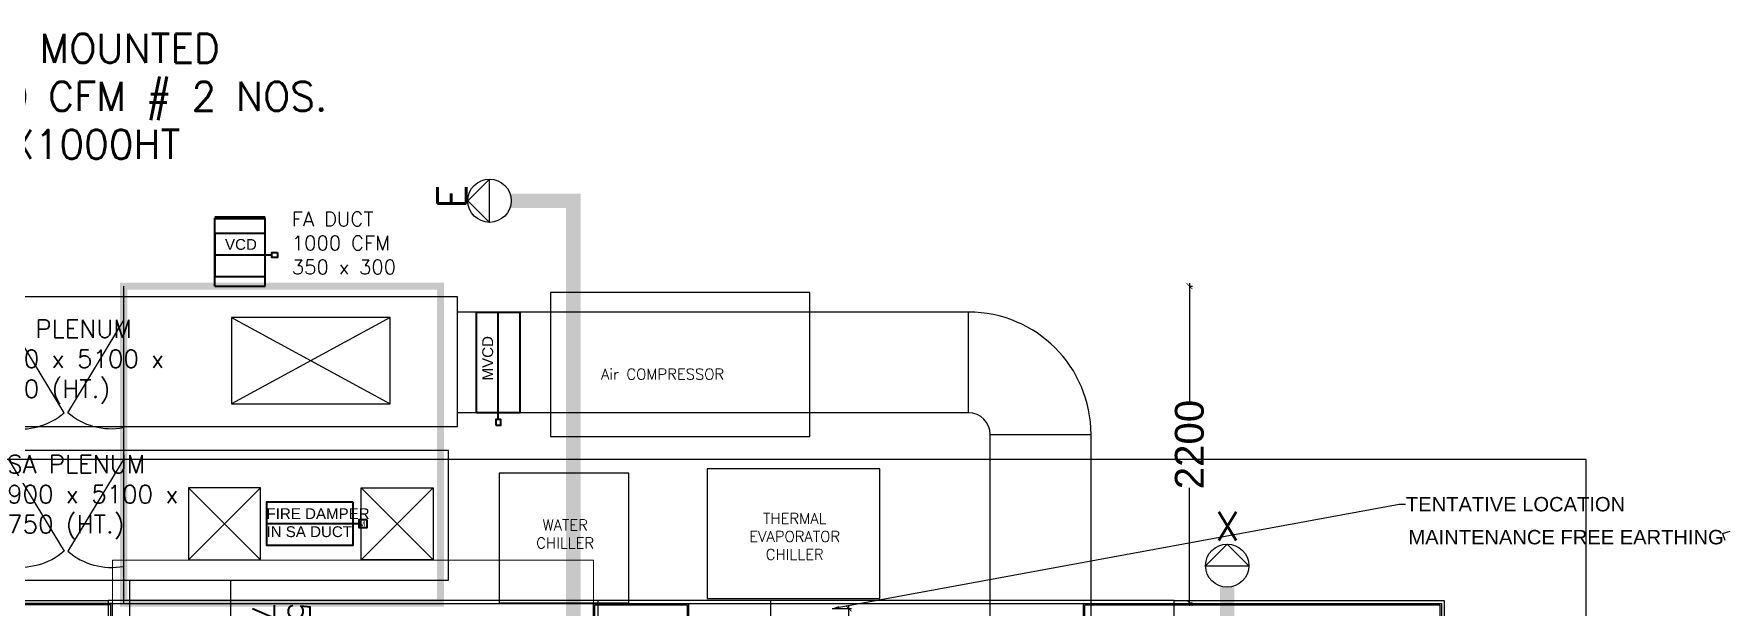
# Model space of a CAD drawing. Header units: millimetres. Extents: x -661525 to 498941, y 282148 to 1359693.
# Drawn here: x -232954 to -221181, y 676826 to 680807 of the extents above; entities that cross this region are included whole.
import ezdxf
from ezdxf import colors
from ezdxf.entities.mleader import LeaderData, LeaderLine
from ezdxf.math import Vec2, Vec3

# ---------------------------------------------------------------- set-up
doc = ezdxf.new("R2010")
doc.units = ezdxf.units.MM
doc.header["$LTSCALE"] = 2.5
doc.header["$PDMODE"] = 35
doc.header["$PDSIZE"] = 15
doc.linetypes.add('CENTER', pattern=[2, 1.25, -0.25, 0.25, -0.25])
doc.layers.get('0').update_dxf_attribs({"linetype": 'CONTINUOUS'})
doc.layers.get('DEFPOINTS').update_dxf_attribs({"linetype": 'CONTINUOUS'})
for name, color, linetype in [('A-ANNO-DIMS-100', 11, 'CONTINUOUS'), ('A-ANNO-GRID', 5, 'CENTER'), ('A-ELEV', 8, 'CONTINUOUS'), ('A-WALL-PLAS', 8, 'CONTINUOUS'), ('SECTION LINE', 1, 'CONTINUOUS'), ('v-ex. duct', 30, 'CONTINUOUS'), ('v-ra duct', 3, 'CONTINUOUS'), ('v-SA DUCT', 4, 'CONTINUOUS'), ('vemcpl-ahu', 6, 'CONTINUOUS')]:
    doc.layers.add(name, color=color, linetype=linetype)
for name, color, linetype, lineweight in [('DOOR', 251, 'CONTINUOUS', 20), ('V-ac fa duct', 51, 'CONTINUOUS', 35), ('v-ac fd', 1, 'CONTINUOUS', 35), ('vac vcd', 5, 'CONTINUOUS', 35), ('VEMCPL-EARTHING', 4, 'CONTINUOUS', 9)]:
    doc.layers.add(name, color=color, linetype=linetype, lineweight=lineweight)
doc.styles.add('ARIAL', font='arial.ttf')
doc.styles.add('COMPLEX', font='complex.shx', dxfattribs={"width": 0.8})
doc.styles.add('ROMAND', font='ROMAND')
doc.styles.add('ROMANS', font='romans.shx', dxfattribs={"height": 125})
doc.styles.get("Standard").update_dxf_attribs({"font": 'txt.shx', "height": 1})
doc.linetypes.add('ZIGZAG', pattern='A,0.0001,-0.2,[131,ltypeshp.shx,S=0.2,R=0,X=-0.2,Y=0],-0.4,[131,ltypeshp.shx,S=0.2,R=180,X=0.2,Y=0],-0.2', length=0.8001)
doc.dimstyles.new('TICK100', dxfattribs={"dimtxt": 250, "dimasz": 200, "dimexe": 150, "dimexo": 10, "dimgap": 50, "dimtad": 0, "dimdec": 0, "dimrnd": 5, "dimzin": 1, "dimdsep": 46, "dimtxsty": 'COMPLEX', "dimblk1": 'ARCHTICK', "dimblk2": 'ARCHTICK', "dimsah": 1, "dimcen": 0.09375, "dimdle": 150, "dimclrd": 11, "dimclre": 11, "dimclrt": 7, "dimadec": 0, "dimazin": 0, "dimtfac": 1, "dimtdec": 0, "dimtofl": 0, "dimtmove": 0, "dimatfit": 3, "dimldrblk": 'OPEN90', "dimfxl": 1, "dimtolj": 1, "dimtzin": 1, "dimarcsym": 0})

# ---------------------------------------------------------------- blocks, each defined once
blk = doc.blocks.new('_ARCHTICK')
at = {"color": 0, "linetype": 'ByBlock', "const_width": 0.15}
blk.add_lwpolyline([(-0.5, -0.5), (0.5, 0.5)], dxfattribs=at)
blk = doc.blocks.new('*D368')
at = {"layer": 'DEFPOINTS', "color": 0, "transparency": 16777216}
for p in [(-227414, 676816), (-227414, 676366), (-227299, 676366)]:
    blk.add_point(p, dxfattribs=at)
at = {"layer": 'VEMCPL-EARTHING', "color": 8, "lineweight": -2, "transparency": 16777216}
for p, q in [((-227414, 676816), (-227279, 676816)), ((-227299, 676836), (-227299, 676647)), ((-227299, 676346), (-227299, 676535)), ((-227414, 676366), (-227279, 676366))]:
    blk.add_line(p, q, dxfattribs=at)
at = {"layer": 'VEMCPL-EARTHING', "color": 8, "lineweight": -2, "transparency": 16777216, "xscale": 40, "yscale": 40, "zscale": 40}
for p, rotation in [((-227299, 676816), 90), ((-227299, 676366), 270)]:
    blk.add_blockref('_ARCHTICK', p, dxfattribs=dict(at, rotation=rotation))
at = {"layer": 'VEMCPL-EARTHING', "color": 1, "transparency": 16777216, "insert": (-227299, 676591), "char_height": 50, "attachment_point": 5, "rotation": 90, "style": 'ARIAL'}
blk.add_mtext('\\A1;450', dxfattribs=at)
blk = doc.blocks.new('key')
at = {"color": 252}
blk.add_line((3407541, 686394), (3400141, 686394), dxfattribs=at)
for points in [[(3400016, 686269), (3399666, 686269), (3399666, 685894), (3399541, 685894), (3399541, 686394), (3400141, 686394), (3400141, 685894), (3400016, 685894)], [(3407666, 685894), (3407541, 685894), (3407541, 686394), (3409416, 686394), (3409416, 685294), (3408916, 685294), (3408916, 685419), (3409291, 685419), (3409291, 686269), (3407666, 686269)]]:
    blk.add_lwpolyline(points, close=True, dxfattribs=at)
blk.add_lwpolyline([(3404741, 685594), (3404741, 686394), (3403541, 686394), (3403541, 685894), (3403666, 685894), (3403666, 686269), (3404616, 686269), (3404616, 685594), (3404741, 685594)], dxfattribs=at)
blk = doc.blocks.new('*D662')
at = {"layer": 'DEFPOINTS', "color": 0}
for p in [(-230132, 679055), (-230132, 676855), (-224933, 676855)]:
    blk.add_point(p, dxfattribs=at)
at = {"layer": 'V-ac fa duct', "color": 8, "lineweight": -2, "transparency": 16777216}
for p, q in [((-224934, 679055), (-224913, 679055)), ((-224933, 679075), (-224933, 678255)), ((-224933, 676835), (-224933, 677655)), ((-224934, 676855), (-224913, 676855))]:
    blk.add_line(p, q, dxfattribs=at)
at = {"layer": 'V-ac fa duct', "color": 8, "lineweight": -2, "transparency": 16777216, "xscale": 40, "yscale": 40, "zscale": 40}
for p, rotation in [((-224933, 679055), 90), ((-224933, 676855), 270)]:
    blk.add_blockref('_ARCHTICK', p, dxfattribs=dict(at, rotation=rotation))
at = {"layer": 'V-ac fa duct', "color": 1, "transparency": 16777216, "insert": (-224933, 677955), "char_height": 50, "attachment_point": 5, "rotation": 90, "style": 'ARIAL'}
blk.add_mtext('\\A1;{\\H4x;2200}', dxfattribs=at)

msp = doc.modelspace()

# ---------------------------------------------------------------- linework, layer by layer
at = {"layer": 'A-ANNO-DIMS-100'}
msp.add_lwpolyline([(-231973.4, 663039.9), (-230639.7, 663039.9), (-222180.3, 663039.9), (-222180.3, 677852.2), (-233539.7, 677852.2), (-233539.7, 676852.2), (-223184.7, 676852.2), (-223184.7, 664985.6), (-232569.7, 662907.9)], dxfattribs=at)
at = {"layer": 'A-ELEV'}
msp.add_line((-248409.7, 676852.2), (-225069.7, 676852.2), dxfattribs=at)
at = {"layer": 'A-WALL-PLAS'}
for points in [[(-232419.7, 676176.2), (-232409.7, 676176.2), (-232409.7, 676852.2), (-233669.7, 676852.2), (-233669.7, 676176.2), (-233659.7, 676176.2)], [(-232429.7, 676166.2), (-232429.7, 676176.2), (-232419.7, 676176.2), (-232419.7, 676842.2), (-233659.7, 676842.2), (-233659.7, 676176.2), (-233649.7, 676176.2), (-233649.7, 676166.2)], [(-229059.7, 676176.2), (-229069.7, 676176.2), (-229069.7, 676852.2), (-228409.7, 676852.2), (-228409.7, 676094.2), (-228419.7, 676094.2)], [(-229049.7, 676166.2), (-229049.7, 676176.2), (-229059.7, 676176.2), (-229059.7, 676842.2), (-228419.7, 676842.2), (-228419.7, 676094.2), (-228429.7, 676094.2), (-228429.7, 676084.2)], [(-225659.7, 676082.2), (-225669.7, 676082.2), (-225669.7, 676852.2), (-223184.7, 676852.2), (-223184.7, 675742.2), (-223560.7, 675742.2), (-223560.7, 675752.2)], [(-225649.7, 676072.2), (-225649.7, 676082.2), (-225659.7, 676082.2), (-225659.7, 676842.2), (-223194.7, 676842.2), (-223194.7, 675752.2), (-223560.7, 675752.2), (-223560.7, 675762.2), (-223570.7, 675762.2)]]:
    msp.add_lwpolyline(points, dxfattribs=at)
at = {"layer": 'DOOR'}
for p, q in [((-232409.7, 676852.2), (-232409.7, 677152.2)), ((-232409.7, 677152.2), (-229069.7, 677152.2)), ((-229069.7, 677152.2), (-229069.7, 676852.2))]:
    msp.add_line(p, q, dxfattribs=at)
at = {"layer": 'SECTION LINE'}
for p, q in [((-229791.8, 679798.3), (-229941.9, 679648.1)), ((-229791.8, 679498), (-229791.8, 679798.3)), ((-229941.9, 679648.1), (-229791.8, 679498)), ((-224821.1, 677113.7), (-224671, 677263.8)), ((-224671, 677263.8), (-224520.8, 677113.7)), ((-224821.1, 677113.7), (-224520.8, 677113.7))]:
    msp.add_line(p, q, dxfattribs=at)
at = {"layer": 'SECTION LINE', "const_width": 100}
for points in [[(-229641.6, 679648.1), (-229210, 679648.1), (-229210, 665654.7), (-229641.6, 665654.7)], [(-237744.4, 676963.6), (-237744.4, 676532), (-224671, 676532), (-224671, 676963.6)]]:
    msp.add_lwpolyline(points, dxfattribs=at)
at = {"layer": 'SECTION LINE'}
for centre in [(-229791.8, 679648.1), (-224671, 677113.7)]:
    msp.add_circle(centre, 150.1, dxfattribs=at)
at = {"layer": 'V-ac fa duct'}
for p, q in [((-231698.4, 679055.2), (-231698.4, 679528.7)), ((-231348.4, 679055.2), (-231348.4, 679528.7)), ((-231698.4, 679055.2), (-231348.4, 679055.2))]:
    msp.add_line(p, q, dxfattribs=at)
at = {"layer": 'V-ac fa duct', "const_width": 25}
msp.add_lwpolyline([(-231348.4, 679528.7), (-231698.4, 679528.7)], dxfattribs=at)
at = {"layer": 'v-ac fd', "linetype": 'ZIGZAG', "ltscale": 5}
msp.add_line((-230699.2, 677405.2), (-231338.8, 677405.2), dxfattribs=at)
at = {"layer": 'v-ac fd', "ltscale": 25}
msp.add_lwpolyline([(-230738.7, 677555.2), (-231338.8, 677555.2), (-231338.8, 677255.2), (-230738.7, 677255.2)], close=True, dxfattribs=at)
at = {"layer": 'v-ac fd'}
msp.add_lwpolyline([(-230640.1, 677431.8), (-230699.2, 677431.8), (-230699.2, 677378.6), (-230640.1, 677378.6)], close=True, dxfattribs=at)
at = {"layer": 'v-ex. duct', "color": 5}
for q in [(-221180.6, 677353.7), (-221217.7, 677289.9)]:
    msp.add_line((-221234.2, 677337.2), q, dxfattribs=at)
at = {"layer": 'v-ra duct'}
for p, q in [((-226466.1, 678875), (-230013, 678875)), ((-226466.1, 678175), (-226466.1, 678875)), ((-230481.9, 678838.3), (-231581.6, 678238.3)), ((-231581.6, 678838.3), (-230481.9, 678238.3)), ((-226466.1, 678175), (-230013, 678175)), ((-226316.1, 672290.9), (-226316.1, 678025)), ((-226316.1, 678025), (-225616.1, 678025)), ((-225616.1, 674663.3), (-225616.1, 678025))]:
    msp.add_line(p, q, dxfattribs=at)
for points in [[(-230013, 678080.1), (-230013, 678979.9), (-235177.1, 678979.9), (-235177.1, 678080.1)], [(-231581.6, 678838.3), (-231581.6, 678238.3), (-230481.9, 678238.3), (-230481.9, 678838.3)]]:
    msp.add_lwpolyline(points, close=True, dxfattribs=at)
for radius in [850, 150]:
    msp.add_arc((-226466.1, 678025), radius, 0, 90, dxfattribs=at)
at = {"layer": 'v-SA DUCT'}
for p, q in [((-232289.7, 677014.2), (-232289.7, 671999.2)), ((-231589.7, 677014.2), (-231589.7, 675846.2))]:
    msp.add_line(p, q, dxfattribs=at)
msp.add_lwpolyline([(-230077, 677014.2), (-230077, 677914), (-236436, 677914), (-236436, 677014.2)], close=True, dxfattribs=at)
at = {"layer": 'vac vcd', "ltscale": 25}
for points in [[(-231348.4, 679421.2), (-231698.4, 679421.2), (-231698.4, 679121.2), (-231348.4, 679121.2)], [(-231262.6, 679288), (-231262.6, 679253.3), (-231303.1, 679253.3), (-231303.1, 679288)], [(-229881, 678175), (-229881, 678875), (-229581, 678875), (-229581, 678175)], [(-229747.8, 678090.6), (-229713.1, 678090.6), (-229713.1, 678129.6), (-229747.8, 678129.6)]]:
    msp.add_lwpolyline(points, close=True, dxfattribs=at)
at = {"layer": 'vac vcd', "linetype": 'ZIGZAG', "ltscale": 5}
for points in [[(-231303.1, 679271.2), (-231353.6, 679271.2), (-231698.4, 679271.2)], [(-229731, 678129.6), (-229731, 678180.2), (-229731, 678875)]]:
    msp.add_lwpolyline(points, dxfattribs=at)
at = {"layer": 'vemcpl-ahu'}
for p, q in [((-232331.7, 679055.2), (-232331.7, 676855.2)), ((-231380.3, 677155.2), (-231880.3, 677655.2)), ((-231380.3, 677655.2), (-231880.3, 677155.2)), ((-230683.2, 677155.2), (-230183.2, 677655.2)), ((-230683.2, 677655.2), (-230183.2, 677155.2))]:
    msp.add_line(p, q, dxfattribs=at)
at = {"layer": 'vemcpl-ahu', "const_width": 50}
msp.add_lwpolyline([(-232331.7, 676855.2), (-230131.7, 676855.2), (-230131.7, 679055.2), (-232331.7, 679055.2)], close=True, dxfattribs=at)
at = {"layer": 'vemcpl-ahu'}
for points in [[(-229367.4, 678009.8), (-227567.4, 678009.8), (-227567.4, 679009.8), (-229367.4, 679009.8)], [(-229725.2, 676855.2), (-228825.2, 676855.2), (-228825.2, 677755.2), (-229725.2, 677755.2)], [(-227081.7, 676885.8), (-227081.7, 677785.8), (-228281.7, 677785.8), (-228281.7, 676885.8)], [(-231880.3, 677155.2), (-231380.3, 677155.2), (-231380.3, 677655.2), (-231880.3, 677655.2)], [(-230183.2, 677155.2), (-230683.2, 677155.2), (-230683.2, 677655.2), (-230183.2, 677655.2)]]:
    msp.add_lwpolyline(points, close=True, dxfattribs=at)
for points in [[(-233131.7, 678070.1, 0.2248365), (-232744.1, 678174.7), (-233131.7, 678813.1)], [(-232331.7, 678070.1, -0.2248365), (-232719.4, 678174.7), (-232331.7, 678813.1)], [(-233131.7, 677852.2), (-232744.1, 677213.7, -0.2248365), (-233131.7, 677109.1)], [(-232331.7, 677852.2), (-232719.4, 677213.7, 0.2248365), (-232331.7, 677109.1)]]:
    msp.add_lwpolyline(points, format="xyb", dxfattribs=at)

# ---------------------------------------------------------------- block references
at = {"layer": 'A-ANNO-GRID', "rotation": 359.9999999999999}
msp.add_blockref('key', (-3632580.8, -9522.4), dxfattribs=at)

# ---------------------------------------------------------------- texts
at = {"layer": 'SECTION LINE', "insert": (-230153.3, 679595.7), "char_height": 200, "width": 4618.742, "attachment_point": 1, "rotation": 90, "style": 'ROMANS'}
msp.add_mtext('E', dxfattribs=at)
at = {"layer": 'SECTION LINE', "insert": (-224754.6, 677288.4), "char_height": 200, "width": 4618.742, "attachment_point": 7, "style": 'ROMANS'}
msp.add_mtext('X', dxfattribs=at)
at = {"layer": 'V-ac fa duct', "insert": (-231164.2, 679570.8), "char_height": 100, "width": 2576.736, "attachment_point": 1, "style": 'ROMANS'}
msp.add_mtext('{FA DUCT\\P1000 CFM\\P350 x 300}', dxfattribs=at)
at = {"layer": 'v-ac fd', "ltscale": 25, "style": 'ARIAL'}
for s, insert, char_height, width, attachment_point in [('FIRE DAMPER \\PIN SA DUCT', (-231339.8, 677512.4), 75, 1202.264, 1), ('M', (-230653.3, 677425.1), 37.5, 49.117, 3)]:
    msp.add_mtext(s, dxfattribs=dict(at, insert=insert, char_height=char_height, width=width, attachment_point=attachment_point))
at = {"layer": 'v-ra duct', "insert": (-233238.5, 678821), "char_height": 125, "width": 1569.63, "attachment_point": 1, "style": 'ROMANS'}
msp.add_mtext('{RA PLENUM\\P900 x 5100 x 750 (HT.)}', dxfattribs=at)
at = {"layer": 'v-SA DUCT', "insert": (-233139.7, 677881), "char_height": 125, "width": 1569.63, "attachment_point": 1, "style": 'ROMANS'}
msp.add_mtext('{SA PLENUM\\P900 x 5100 x 750 (HT.)}', dxfattribs=at)
at = {"layer": 'v-SA DUCT', "insert": (-231036.4, 676858.1), "char_height": 150, "width": 3657.796, "attachment_point": 1, "rotation": 270, "style": 'ROMANS'}
msp.add_mtext('{5000 CFM\\P700x500}', dxfattribs=at)
at = {"layer": 'vac vcd', "ltscale": 25, "insert": (-231406.5, 679382.1), "char_height": 75, "width": 105.422, "attachment_point": 3, "style": 'ARIAL'}
msp.add_mtext('{VCD}', dxfattribs=at)
at = {"layer": 'vac vcd', "ltscale": 25, "insert": (-229841.9, 678399.9), "char_height": 75, "width": 105.422, "attachment_point": 1, "rotation": 90, "style": 'ARIAL'}
msp.add_mtext('{MVCD}', dxfattribs=at)
at = {"layer": 'vemcpl-ahu', "insert": (-234663.4, 680806.5), "char_height": 200, "width": 4618.742, "attachment_point": 1, "style": 'ROMANS'}
msp.add_mtext('AHU-FLOOR MOUNTED\\P16 TR/5000 CFM # 2 NOS.\\P2200X2200X1000HT', dxfattribs=at)
at = {"layer": 'vemcpl-ahu', "ltscale": 0.5, "char_height": 75, "width": 2623.643, "attachment_point": 6, "style": 'ROMAND'}
for s, insert in [('\\A1;\\pxqc;Air COMPRESSOR', (-227278.9, 678443.7)), ('\\A1;\\pxqc;THERMAL \\PEVAPORATOR\\PCHILLER', (-226361.3, 677316.7)), ('\\A1;\\pxqc;WATER \\PCHILLER', (-227954.5, 677333.5))]:
    msp.add_mtext(s, dxfattribs=dict(at, insert=insert))
at = {"layer": 'VEMCPL-EARTHING', "style": 'ARIAL'}
msp.add_text('MAINTENANCE FREE EARTHING', height=100, dxfattribs=at).set_placement((-223413.3, 677262, -8))

# ---------------------------------------------------------------- dimensions: what is measured, and where the dimension line sits
at = {"layer": 'V-ac fa duct'}
dim = msp.add_linear_dim(base=(-224933.2, 676855.2), p1=(-230131.7, 679055.2), p2=(-230131.7, 676855.2), angle=90, text='{\\H4x;<>}', dimstyle='TICK100', override={"dimtxt": 50, "dimasz": 40, "dimexe": 20, "dimexo": 0, "dimgap": 0, "dimrnd": 0, "dimtxsty": 'ARIAL', "dimdle": 20, "dimclrd": 8, "dimclre": 8, "dimclrt": 1, "dimfxlon": 1, "dimarcsym": 1}, dxfattribs=at)
dim.commit()
dim.dimension.update_dxf_attribs({"geometry": '*D662', "text_midpoint": (-224933.2, 677955.2)})
at = {"layer": 'VEMCPL-EARTHING'}
dim = msp.add_linear_dim(base=(-227299, 676366.2), p1=(-227413.8, 676816.2, -8), p2=(-227413.8, 676366.2, -8), angle=90, dimstyle='TICK100', override={"dimtxt": 50, "dimasz": 40, "dimexe": 20, "dimexo": 0, "dimgap": 0, "dimrnd": 0, "dimtxsty": 'ARIAL', "dimdle": 20, "dimclrd": 8, "dimclre": 8, "dimclrt": 1, "dimfxl": 0.0625}, dxfattribs=at)
dim.commit()
dim.dimension.update_dxf_attribs({"geometry": '*D368', "text_midpoint": (-227299, 676591.2)})

# ---------------------------------------------------------------- leaders
ml = msp.add_multileader_mtext('Standard', dxfattribs=at)
ml.set_content('{\\fArial|b0|i0|c0|p34;TENTATIVE LOCATION}', color=256)
ml.set_leader_properties()
ml.build(insert=Vec2(0, 0))
ml.multileader.update_dxf_attribs({"text_right_attachment_type": 6, "dogleg_length": 0.36, "arrow_head_size": 50})
ctx = ml.context
ctx.base_point, ctx.char_height, ctx.arrow_head_size, ctx.plane_origin = Vec3(-223432.4, 677540, -8), 100, 50, Vec3(-226113.3, 677041.6, -8)
ctx.right_attachment = 6
notes = []
notes.append((ctx, [(0, (1, 1, 0), (-223477.5, 677540, -8), (1, 0), 45, [(0, [(-227413.8, 676816.2, -8)], 0, [])])]))
ctx.mtext.insert, ctx.mtext.flow_direction = Vec3(-223430.4, 677590.8, -8), 5
for ctx, leaders in notes:
    for number, flags, end, landing, length, lines in leaders:
        leader = LeaderData()
        leader.index, (leader.has_last_leader_line, leader.has_dogleg_vector, leader.attachment_direction) = number, flags
        leader.last_leader_point, leader.dogleg_vector, leader.dogleg_length = Vec3(end), Vec3(landing), length
        for number, points, colour, breaks in lines:
            line = LeaderLine()
            line.index, line.vertices, line.color, line.breaks = number, Vec3.list(points), colors.encode_raw_color(colour), breaks
            leader.lines.append(line)
        ctx.leaders.append(leader)

doc.saveas('drawing.dxf')
